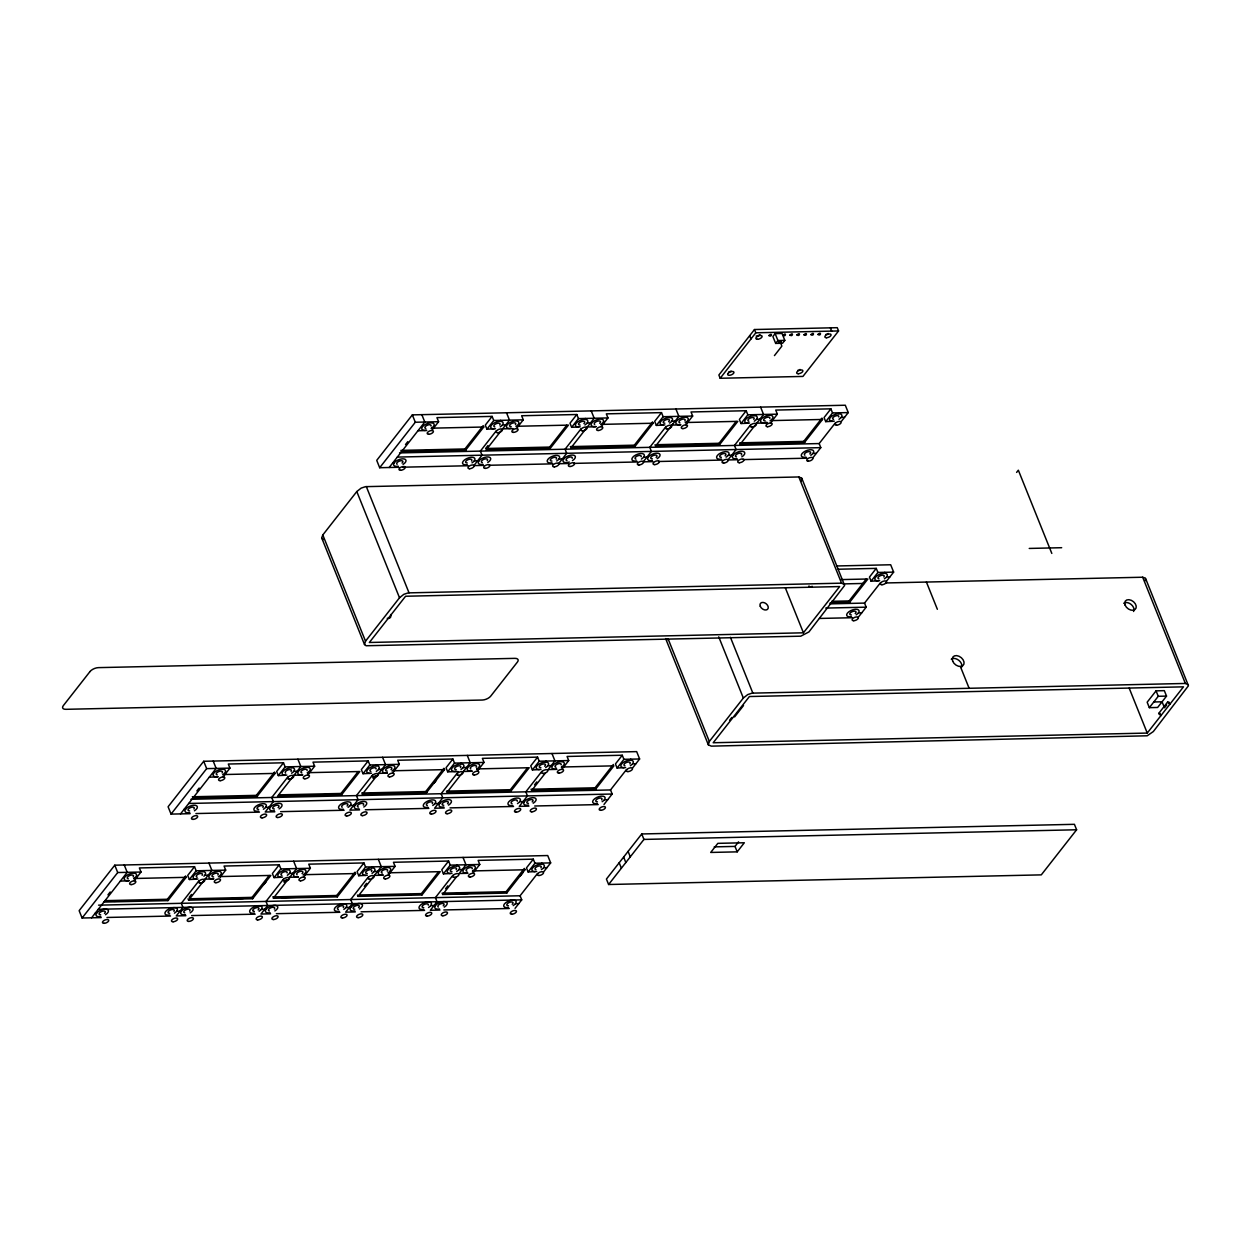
<?xml version="1.0" encoding="UTF-8"?>
<svg xmlns="http://www.w3.org/2000/svg" width="1251" height="1251" viewBox="0 0 1251 1251"><rect width="100%" height="100%" fill="white"/><g stroke="black" fill="none" stroke-linecap="round" stroke-linejoin="round"><path stroke-width="1.5" d="M1145.416 580.683L1145.384 578.15L1142.679 577.227L885.505 582.966M801.234 481.025L801.782 478.273L798.842 476.959L365.542 486.655L361.164 488.109L356.801 491.549L322.805 534.959L321.695 537.867L364.51 644.546L366.105 645.751L800.765 636.18L808.959 631.911L844.613 585.484L801.782 478.273M728.035 373.455L727.738 373.924A3.315 1.548 -21.9 0 0 729.286 375.284L730.052 375.206A3.315 1.548 -21.9 0 0 733.539 373.345L733.837 372.845A3.315 1.548 -21.9 0 0 732.288 371.484L731.522 371.563A3.315 1.548 -21.9 0 0 728.035 373.439M844.488 584.498L841.548 583.169L408.233 592.88L403.854 594.319L399.507 597.775L365.511 641.184L364.51 644.546M1188.325 684.766L1185.369 683.453L752.07 693.148L747.691 694.602L743.344 698.042L709.333 741.452L708.347 744.83L711.287 746.143L1147.183 735.791L1153.328 731.554L1188.45 685.751L1145.619 578.556M841.423 421.306L848.256 412.58L845.301 405.23L412.345 414.879L376.723 460.352L379.678 467.718L398.803 467.28M379.678 467.718L415.301 422.244L438.585 421.712L436.943 417.631L492.112 416.395L493.754 420.492L486.936 429.202L485.294 425.121L492.112 416.395M405.512 444.558L407.795 441.65M389.17 467.499L424.793 422.025L421.837 414.675M431.767 430.438L438.585 421.712M543.841 871.603L550.675 862.893L547.719 855.543L114.764 865.192L79.141 910.665L82.097 918.015L101.206 917.593M632.803 767.692L639.621 758.982L636.665 751.616L203.71 761.28L168.087 806.754L171.059 814.104L190.168 813.682M82.097 918.015L117.719 872.541L141.003 872.025L139.361 867.944L194.531 866.708L196.172 870.79L189.339 879.516L187.697 875.434L194.531 866.708M107.93 894.872L110.197 891.963M171.059 814.104L206.665 768.63L229.949 768.114L228.308 764.033L283.492 762.797L285.134 766.879L278.301 775.604L276.659 771.507L283.492 762.797M91.589 917.812L127.211 872.338L124.256 864.988M196.876 790.945L199.159 788.036M180.535 813.901L216.157 768.411L213.202 761.061M465.497 450.313L483.746 427.013L483.199 425.653L464.95 448.953L400.945 450.391L401.493 451.752L465.497 450.313L464.95 448.953L466.091 449.797M134.17 880.751L141.003 872.025M493.973 428.858L486.936 429.202M499.915 421.274L500.666 420.336M223.131 776.824L229.949 768.114M496.428 430.625L480.384 451.111L482.026 455.192L473.863 465.607L483.496 465.403M487.921 445.591L485.638 448.499L549.642 447.076L566.75 425.215M516.46 428.546L523.278 419.836L521.636 415.739L576.805 414.519L578.447 418.6L571.629 427.31L569.987 423.229L576.805 414.519M103.911 902.065L167.915 900.626L186.164 877.326L185.617 875.966L167.368 899.266L105.303 900.657M192.857 798.138L256.862 796.715L275.126 773.399L274.579 772.039L256.314 795.355L192.31 796.778M196.391 879.172L189.339 879.516M202.334 871.587L203.069 870.649M198.768 881.017L181.317 903.316L182.959 907.397L176.282 915.92L185.899 915.701M189.198 897.358L191.481 894.434M285.353 775.26L278.301 775.604M291.28 767.676L292.03 766.722M188.057 898.812L188.604 900.173L211.904 870.446L208.948 863.096M287.808 777.012L271.748 797.497L273.39 801.578L265.228 812.008L274.86 811.79M506.53 412.783L509.485 420.133L486.186 449.86L550.19 448.437L568.439 425.121L518.023 426.247M220.004 877.404L225.696 870.133L224.054 866.052L279.223 864.816L280.865 868.913L274.032 877.623L272.39 873.542L279.223 864.816M578.666 426.966L571.629 427.31M584.608 419.398L585.343 418.444M307.824 774.932L314.642 766.222L313 762.14L368.185 760.905L369.827 764.986L362.993 773.712L361.351 769.615L368.185 760.905M581.121 428.733L565.077 449.218L566.719 453.3L558.556 463.73L568.189 463.511M601.137 426.654L607.97 417.943L606.328 413.862L661.498 412.627L663.139 416.708L656.322 425.418L654.68 421.337L661.498 412.627M189.996 898.765L252.061 897.374L269.168 875.528M188.604 900.173L252.608 898.734L270.857 875.434L220.426 876.56M263.961 884.488L266.338 881.439M278.942 794.854L341.007 793.462L358.13 771.617M297.894 759.169L300.85 766.535L277.55 796.246L341.554 794.823L359.819 771.523L307.449 772.68M281.084 877.279L274.032 877.623M287.026 869.695L287.761 868.757M283.461 879.14L266.01 901.424L267.651 905.505L260.974 914.028L270.591 913.824M284.149 882.346L286.432 879.437M370.046 773.368L362.993 773.712M375.972 765.784L376.723 764.846M372.501 775.12L356.441 795.605L358.083 799.702L349.92 810.116L359.553 809.897M373.111 778.435L375.394 775.526M570.331 446.607L634.335 445.184L652.584 421.868L653.131 423.229L634.882 446.544L570.878 447.967L594.178 418.241L591.223 410.891M303.555 876.967L310.389 868.257L308.747 864.16L363.916 862.94L365.558 867.021L358.724 875.731L357.082 871.65L363.916 862.94M663.358 425.09L656.322 425.418M669.301 417.506L670.036 416.552M392.517 773.055L399.335 764.33L397.693 760.248L452.878 759.013L454.52 763.11L447.686 771.82L446.044 767.739L452.878 759.013M665.813 426.841L649.769 447.326L651.411 451.408L643.249 461.838L652.866 461.619M655.024 444.715L655.571 446.075L672.694 424.23M754.494 329.529L718.872 375.003L720.185 378.271L802.939 376.426L838.561 330.952L837.247 327.684L754.494 329.529L755.807 332.797L720.185 378.271M685.829 424.761L692.663 416.051L691.021 411.97L746.19 410.735L747.832 414.816L741.014 423.542L739.372 419.445L746.19 410.735M775.151 333.61L772.883 336.503L775.667 343.415L782.563 343.259L784.815 340.381L782.047 333.47L775.151 333.61L777.919 340.538L775.667 343.415M272.749 896.92L336.738 895.497L355.003 872.182L355.55 873.542L337.301 896.858L273.297 898.281L296.596 868.554L293.641 861.204M361.695 793.009L425.7 791.57L443.964 768.27L444.512 769.631L426.247 792.931L362.243 794.369L385.543 764.642L382.587 757.293M434.019 783.267L436.411 780.217M365.777 875.387L358.724 875.731M371.719 867.819L372.454 866.865M774.447 355.597L781.859 346.12L780.389 342.117M368.154 877.248L350.702 899.532L352.344 903.613L345.667 912.151L355.284 911.932M364.276 886.287L366.559 883.378M460.665 763.892L461.416 762.954M357.442 895.028L357.989 896.388L381.289 866.677L378.334 859.312M457.178 773.243L441.134 793.728L442.776 797.81L434.613 808.224L444.246 808.021M656.963 444.684L719.028 443.292L736.135 421.446M655.571 446.075L719.575 444.652L737.824 421.352L685.47 422.51M388.248 875.075L395.081 866.364L393.44 862.283L448.609 861.048L450.251 865.129L443.417 873.855L441.775 869.758L448.609 861.048M748.051 423.198L741.014 423.542M753.993 415.613L754.728 414.675M477.21 771.163L484.028 762.438L482.386 758.356L537.57 757.136L539.212 761.218L532.379 769.928L530.737 765.847L537.57 757.136M750.506 424.949L734.462 445.434L736.104 449.531L727.941 459.946L737.558 459.727M804.862 442.244L803.721 441.4L739.716 442.838L740.264 444.199L763.563 414.472L760.608 407.122M770.522 422.885L777.356 414.159L775.714 410.078L830.883 408.842L832.525 412.939L825.707 421.65L824.065 417.568L830.883 408.842M359.381 894.981L421.431 893.605L438.554 871.759M357.989 896.388L421.978 894.965L440.243 871.666L387.873 872.823M446.388 791.117L510.392 789.694L527.515 767.833M467.28 755.401L470.235 762.75L446.935 792.477L510.94 791.054L529.204 767.739L476.834 768.912M450.469 873.511L443.417 873.855M456.412 865.927L457.147 864.973M452.846 875.356L435.395 897.639L437.037 901.736L430.36 910.259L439.977 910.04M445.559 888.773L447.827 885.864M539.431 769.584L532.379 769.928M545.358 762.015L546.108 761.061M507.28 892.557L506.123 891.713L442.135 893.136L442.682 894.496L456.365 877.029M541.871 771.351L525.827 791.836L527.469 795.917L519.306 806.348L528.938 806.129M534.505 784.862L536.788 781.938M590.378 788.771L596.227 788.646L595.085 787.802L531.081 789.225L531.628 790.585L545.327 773.102M804.268 442.76L822.517 419.46L821.97 418.1L803.721 441.4L804.268 442.76L740.264 444.199M472.941 873.182L479.774 864.472L478.132 860.391L533.301 859.156L534.943 863.237L528.11 871.963L526.468 867.881L533.301 859.156M832.744 421.306L825.707 421.65M838.686 413.721L839.421 412.783M561.902 769.271L568.72 760.561L567.078 756.464L622.263 755.244L623.905 759.326L617.071 768.036L615.429 763.954L622.263 755.244M399.538 452.909L819.155 443.558L835.199 423.073M812.634 458.054L820.797 447.639L819.155 443.558M506.671 893.073L524.935 869.773L524.388 868.413L506.123 891.713L506.671 893.073L442.682 894.496M520.416 875.778L522.809 872.729M613.35 764.486L595.085 787.802L595.632 789.162L531.628 790.585M595.632 789.162L613.897 765.847L561.527 767.019M535.162 871.619L528.11 871.963M541.104 864.034L541.839 863.096M98.548 905.161L520.088 895.763L537.539 873.464M624.124 767.692L617.071 768.036M630.051 760.123L630.801 759.169M515.052 908.367L521.73 899.844L520.088 895.763M190.918 799.295L610.519 789.944L626.563 769.459M603.998 804.456L612.161 794.025L610.519 789.944M729.583 720.279L731.804 717.433M641.747 833.964L606.422 879.062L608.611 884.504L1041.285 874.871L1076.611 829.773L1074.421 824.315L641.747 833.964L643.937 839.421L608.611 884.504M734.603 716.901L743.516 705.533M803.423 632.803L839.64 586.563L405.574 596.242L369.358 642.482L803.423 632.803L785.331 587.814M831.649 601.324L849.101 600.933L866.208 579.088M830.257 602.732L849.648 602.294L867.897 578.994L840.75 579.604M871.087 581.183L877.905 572.473L876.263 568.376L869.445 577.102L871.087 581.183L878.124 580.839M884.066 573.255L884.801 572.317M829.882 603.858L864.535 603.091L880.579 582.606M858.014 617.587L866.177 607.173L864.535 603.091M886.803 580.839L893.636 572.114L890.681 564.764L836.778 565.968M1016.61 472.409L1018.345 470.188L1051.81 553.427M714.196 846.88L735.009 846.411L738.559 841.86M737.199 851.853L744.314 842.767L717.839 843.346L710.709 852.447L737.199 851.853L735.009 846.411M1156.065 690.849L1147.151 702.218L1149.341 707.659L1157.628 707.472L1166.526 696.103L1164.337 690.661L1156.065 690.849L1158.254 696.291L1149.341 707.659M1158.661 713.492L1160.037 713.461L1160.912 715.65L1158.661 713.492L1167.558 702.124L1168.934 702.092L1169.81 704.282L1167.558 702.124M1166.714 704.938L1164.493 707.785L1162.07 701.795L1153.797 701.967M1147.261 733.07L1183.477 686.846L749.412 696.526L713.195 742.75L1147.261 733.07L1129.168 688.081M755.807 332.797L838.561 330.952M777.919 340.538L784.815 340.381M493.754 420.492L523.278 419.836M578.447 418.6L607.97 417.943M663.139 416.708L692.663 416.051M747.832 414.816L777.356 414.159M832.525 412.939L848.256 412.58M502.464 424.949L505.779 424.871M587.157 423.057L590.472 422.979M671.85 421.165L675.165 421.102M756.542 419.288L759.857 419.21M841.235 417.396L844.55 417.318M431.392 428.186L483.746 427.013M602.716 424.355L653.131 423.229M772.102 420.586L822.517 419.46M417.959 430.735L426.591 430.547M502.652 428.858L513.004 428.624M587.345 426.966L595.976 426.779M680.669 424.887L672.037 425.074L678.871 416.364L675.915 408.999M756.73 423.182L767.082 422.963M413.346 450.97L430.938 450.579M525.389 448.483L542.965 448.093M580.777 447.248L598.369 446.857M692.819 444.746L710.412 444.355M750.162 443.464L767.754 443.073M397.333 457.084L820.797 447.639M392.877 462.761L394.268 462.729A6.63 3.096 -21.9 0 1 404.073 458.914A6.63 3.096 -21.9 0 1 403.072 464.402M474.27 460.947L478.961 460.837A6.63 3.096 -21.9 0 1 488.766 457.022A6.63 3.096 -21.9 0 1 487.765 462.51M558.962 459.054L563.654 458.961M643.655 457.178L648.346 457.068A6.63 3.096 -21.9 0 1 658.151 453.253A6.63 3.096 -21.9 0 1 657.15 458.726M728.348 455.286L733.039 455.176A6.63 3.096 -21.9 0 1 742.844 451.361A6.63 3.096 -21.9 0 1 741.843 456.85M813.041 453.394L816.34 453.315M402.65 467.202L468.093 465.747M489.266 465.263L552.786 463.855M573.959 463.386L637.478 461.963M658.651 461.494L722.171 460.071M743.344 459.602L806.864 458.194M1029.229 548.438L1061.677 547.703M838.217 569.236L876.263 568.376M877.905 572.473L893.636 572.114M886.615 576.93L889.93 576.852M844.581 583.873L864.066 583.435M832.666 602.169L842.423 601.95M825.754 608.08L866.177 607.173M858.421 612.927L861.72 612.849M819.514 618.447L852.244 617.728M1158.254 696.291L1166.526 696.103M285.134 766.879L314.642 766.222M369.827 764.986L399.335 764.33M454.52 763.11L484.028 762.438M539.212 761.218L568.72 760.561M623.905 759.326L639.621 758.982M293.829 771.335L297.144 771.273M378.521 769.459L381.836 769.381M463.214 767.567L466.529 767.489M547.907 765.675L551.222 765.596M632.599 763.782L635.915 763.72M224.695 774.525L275.126 773.399M394.081 770.757L444.512 769.631M209.339 777.137L217.955 776.949M294.032 775.245L302.648 775.057M378.725 773.353L387.341 773.165M447.686 771.82L458.116 771.586M463.417 771.476L472.034 771.273M556.726 769.381L548.11 769.584L554.928 760.858L551.972 753.509M198.862 797.497L216.439 797.106M253.562 796.277L257.456 796.199L256.314 795.355L256.862 796.715M310.905 795.01L328.481 794.604M366.293 793.775L383.869 793.384M422.947 792.509L426.841 792.415M478.335 791.273L497.867 790.835M535.678 789.991L553.255 789.6M188.698 803.47L612.161 794.025M184.257 809.162L185.633 809.131A6.63 3.096 -21.9 0 1 195.437 805.316A6.63 3.096 -21.9 0 1 194.437 810.789M265.634 807.348L270.325 807.239A6.63 3.096 -21.9 0 1 280.13 803.423A6.63 3.096 -21.9 0 1 279.129 808.897M350.327 805.456L355.018 805.347A6.63 3.096 -21.9 0 1 364.823 801.531A6.63 3.096 -21.9 0 1 363.822 807.02M435.02 803.564L439.711 803.455A6.63 3.096 -21.9 0 1 449.516 799.639A6.63 3.096 -21.9 0 1 448.515 805.128M519.712 801.672L524.404 801.578A6.63 3.096 -21.9 0 1 534.208 797.763A6.63 3.096 -21.9 0 1 533.207 803.236M604.405 799.796L607.72 799.717M195.938 813.557L259.457 812.134M280.631 811.664L344.15 810.241M365.323 809.772L428.843 808.365M450.016 807.88L513.535 806.473M534.709 806.004L598.228 804.581M643.937 839.421L1076.611 829.773M196.172 870.79L225.696 870.133M280.865 868.913L310.389 868.257M365.558 867.021L395.081 866.364M450.251 865.129L479.774 864.472M534.943 863.237L550.675 862.893M204.883 875.262L208.182 875.184M289.575 873.37L292.875 873.292M374.268 871.478L377.567 871.4M458.961 869.586L462.26 869.523M543.653 867.709L546.953 867.631M133.794 878.499L186.164 877.326M305.119 874.668L355.55 873.542M472.565 870.931L524.935 869.773M120.377 881.048L128.994 880.86M205.07 879.156L213.686 878.968M289.763 877.279L298.379 877.076M374.456 875.387L383.072 875.2M467.765 873.307L459.148 873.495L465.982 864.785L463.026 857.42M113.81 901.33L131.386 900.939M225.852 898.828L243.429 898.437M281.24 897.592L298.817 897.202M393.283 895.106L410.86 894.715M450.626 893.824L468.202 893.433M98.266 909.289L521.73 899.844M95.295 913.074L96.671 913.042A6.63 3.096 -21.9 0 1 106.491 909.227A6.63 3.096 -21.9 0 1 105.491 914.716M176.672 911.26L181.364 911.15A6.63 3.096 -21.9 0 1 191.184 907.335A6.63 3.096 -21.9 0 1 190.183 912.823M261.365 909.368L266.056 909.274A6.63 3.096 -21.9 0 1 275.877 905.458A6.63 3.096 -21.9 0 1 274.876 910.931M346.058 907.475L350.749 907.382A6.63 3.096 -21.9 0 1 360.569 903.566A6.63 3.096 -21.9 0 1 359.569 909.039M430.751 905.599L435.442 905.489A6.63 3.096 -21.9 0 1 445.262 901.674A6.63 3.096 -21.9 0 1 444.261 907.147M515.443 903.707L518.758 903.629M106.976 917.468L170.496 916.045M191.669 915.576L255.188 914.168M276.362 913.683L339.881 912.276M361.054 911.807L424.574 910.384M443.824 909.962L509.266 908.492M667.236 639.793L665.641 638.604L708.347 744.83M323.399 539.525L321.82 538.337M168.51 900.11L167.368 899.266L167.915 900.626M1142.679 577.227L1185.369 683.453M830.351 327.84L831.665 331.108M926.412 582.043L937.359 609.284M960.361 666.486L969.118 688.269M749.662 335.69L750.975 338.958M849.101 600.933L849.648 602.294M798.842 476.959L841.548 583.169M719.028 443.292L719.575 444.652M730.412 637.291L752.852 693.101M718.731 636.837L743.344 698.042M634.335 445.184L634.882 446.544M668.081 638.839L709.333 741.452M549.642 447.076L550.19 448.437M628.096 851.399L630.285 856.841M623.639 857.091L625.828 862.533M619.182 862.768L621.387 868.21M412.345 414.879L415.301 422.244M510.392 789.694L510.94 791.054M366.324 486.592L409.014 592.818M356.801 491.549L399.507 597.775M322.805 534.959L365.511 641.184M425.7 791.57L426.247 792.931M421.431 893.605L421.978 894.965M341.007 793.462L341.554 794.823M336.738 895.497L337.301 896.858M203.71 761.28L206.665 768.63M252.061 897.374L252.608 898.734M114.764 865.192L117.719 872.541M452.002 873.339A6.63 3.096 -21.9 0 1 447.921 869.836A6.63 3.096 -21.9 0 1 457.725 866.02A6.63 3.096 -21.9 0 1 456.724 871.509M354.831 910.884A6.63 3.096 -21.9 0 1 350.749 907.382M423.792 909.352A6.63 3.096 -21.9 0 1 419.726 905.833A6.63 3.096 -21.9 0 1 429.531 902.018A6.63 3.096 -21.9 0 1 428.53 907.507M383.025 874.887A6.63 3.096 -21.9 0 1 378.709 871.712A6.63 3.096 -21.9 0 1 387.904 867.475A6.63 3.096 -21.9 0 1 389.03 872.119M423.745 907.616A3.315 1.548 -21.9 0 1 422.353 905.943A3.315 1.548 -21.9 0 1 426.216 903.863A3.315 1.548 -21.9 0 1 428.28 905.161M353.267 908.633A3.315 1.548 -21.9 0 1 356.988 905.443A3.315 1.548 -21.9 0 1 358.552 907.679M354.784 909.149A3.315 1.548 -21.9 0 1 353.611 908.93M451.955 871.603A3.315 1.548 -21.9 0 1 450.673 869.773A3.315 1.548 -21.9 0 1 454.926 867.819A3.315 1.548 -21.9 0 1 456.193 869.648M382.321 873.104A3.315 1.548 -21.9 0 1 382.008 870.977A3.315 1.548 -21.9 0 1 386.184 869.367A3.315 1.548 -21.9 0 1 387.231 871.196M536.695 871.462A6.63 3.096 -21.9 0 1 532.613 867.944A6.63 3.096 -21.9 0 1 542.418 864.128A6.63 3.096 -21.9 0 1 541.417 869.617M439.523 908.992A6.63 3.096 -21.9 0 1 435.442 905.489M508.485 907.46A6.63 3.096 -21.9 0 1 504.419 903.957A6.63 3.096 -21.9 0 1 514.224 900.141A6.63 3.096 -21.9 0 1 513.223 905.615M467.718 872.995A6.63 3.096 -21.9 0 1 463.652 869.492A6.63 3.096 -21.9 0 1 473.457 865.676A6.63 3.096 -21.9 0 1 472.456 871.149M508.438 905.724A3.315 1.548 -21.9 0 1 507.312 903.722A3.315 1.548 -21.9 0 1 511.862 901.955A3.315 1.548 -21.9 0 1 512.206 904.254M438.303 907.038A3.315 1.548 -21.9 0 1 439.085 904.614A3.315 1.548 -21.9 0 1 443.292 903.566A3.315 1.548 -21.9 0 1 443.245 905.802M535.975 869.68A3.315 1.548 -21.9 0 1 535.678 867.553A3.315 1.548 -21.9 0 1 539.853 865.927A3.315 1.548 -21.9 0 1 540.885 867.772M467.014 871.212A3.315 1.548 -21.9 0 1 468.265 868.069A3.315 1.548 -21.9 0 1 472.206 868.82M197.924 879.015A6.63 3.096 -21.9 0 1 193.608 875.841A6.63 3.096 -21.9 0 1 202.803 871.587A6.63 3.096 -21.9 0 1 203.913 876.247M100.752 916.545A6.63 3.096 -21.9 0 1 96.671 913.042M169.714 915.013A6.63 3.096 -21.9 0 1 165.648 911.51A6.63 3.096 -21.9 0 1 175.453 907.694A6.63 3.096 -21.9 0 1 174.452 913.167M128.947 880.548A6.63 3.096 -21.9 0 1 124.881 877.045A6.63 3.096 -21.9 0 1 134.686 873.229A6.63 3.096 -21.9 0 1 133.685 878.702M169.683 913.277A3.315 1.548 -21.9 0 1 168.4 911.447A3.315 1.548 -21.9 0 1 172.638 909.493A3.315 1.548 -21.9 0 1 173.92 911.322M100.706 914.809A3.315 1.548 -21.9 0 1 99.58 912.823A3.315 1.548 -21.9 0 1 104.13 911.041A3.315 1.548 -21.9 0 1 104.474 913.355M197.205 877.232A3.315 1.548 -21.9 0 1 196.907 875.106A3.315 1.548 -21.9 0 1 201.083 873.495A3.315 1.548 -21.9 0 1 202.115 875.325M128.243 878.765A3.315 1.548 -21.9 0 1 127.93 876.654A3.315 1.548 -21.9 0 1 132.106 875.028A3.315 1.548 -21.9 0 1 133.153 876.857M282.617 877.123A6.63 3.096 -21.9 0 1 278.535 873.62A6.63 3.096 -21.9 0 1 288.34 869.805A6.63 3.096 -21.9 0 1 287.339 875.278M185.445 914.653A6.63 3.096 -21.9 0 1 181.364 911.15M254.406 913.121A6.63 3.096 -21.9 0 1 250.341 909.618A6.63 3.096 -21.9 0 1 260.145 905.802A6.63 3.096 -21.9 0 1 259.145 911.275M213.64 878.655A6.63 3.096 -21.9 0 1 209.574 875.153A6.63 3.096 -21.9 0 1 219.378 871.337A6.63 3.096 -21.9 0 1 218.378 876.826M253.187 911.166A3.315 1.548 -21.9 0 1 253.984 908.742A3.315 1.548 -21.9 0 1 258.191 907.694A3.315 1.548 -21.9 0 1 258.128 909.93M254.36 911.385A3.315 1.548 -21.9 0 1 253.703 911.338M184.741 912.87A3.315 1.548 -21.9 0 1 184.429 910.759A3.315 1.548 -21.9 0 1 188.604 909.133A3.315 1.548 -21.9 0 1 189.636 910.963M281.897 875.34A3.315 1.548 -21.9 0 1 283.148 872.197A3.315 1.548 -21.9 0 1 287.104 872.948M213.593 876.92A3.315 1.548 -21.9 0 1 212.326 875.09A3.315 1.548 -21.9 0 1 216.564 873.135A3.315 1.548 -21.9 0 1 217.846 874.965M367.309 875.231A6.63 3.096 -21.9 0 1 363.228 871.728A6.63 3.096 -21.9 0 1 373.033 867.913A6.63 3.096 -21.9 0 1 372.032 873.386M270.138 912.777A6.63 3.096 -21.9 0 1 266.056 909.274M339.099 911.228A6.63 3.096 -21.9 0 1 335.033 907.726A6.63 3.096 -21.9 0 1 344.838 903.91A6.63 3.096 -21.9 0 1 343.837 909.399M298.332 876.763A6.63 3.096 -21.9 0 1 294.266 873.261A6.63 3.096 -21.9 0 1 304.071 869.445A6.63 3.096 -21.9 0 1 303.07 874.934M338.396 909.446A3.315 1.548 -21.9 0 1 338.083 907.335A3.315 1.548 -21.9 0 1 342.258 905.708A3.315 1.548 -21.9 0 1 343.306 907.538M269.434 910.994A3.315 1.548 -21.9 0 1 269.121 908.867A3.315 1.548 -21.9 0 1 273.297 907.256A3.315 1.548 -21.9 0 1 274.329 909.086M367.262 873.495A3.315 1.548 -21.9 0 1 365.98 871.666A3.315 1.548 -21.9 0 1 370.233 869.711A3.315 1.548 -21.9 0 1 371.5 871.54M297.113 874.809A3.315 1.548 -21.9 0 1 297.91 872.4A3.315 1.548 -21.9 0 1 302.116 871.337A3.315 1.548 -21.9 0 1 302.054 873.573M540.948 769.428A6.63 3.096 -21.9 0 1 536.882 765.925A6.63 3.096 -21.9 0 1 546.687 762.109A6.63 3.096 -21.9 0 1 545.686 767.582M443.792 806.973A6.63 3.096 -21.9 0 1 439.711 803.455M512.754 805.425A6.63 3.096 -21.9 0 1 508.672 801.922A6.63 3.096 -21.9 0 1 518.493 798.107A6.63 3.096 -21.9 0 1 517.492 803.595M471.987 770.96A6.63 3.096 -21.9 0 1 467.905 767.457A6.63 3.096 -21.9 0 1 477.726 763.642A6.63 3.096 -21.9 0 1 476.725 769.13M512.05 803.642A3.315 1.548 -21.9 0 1 513.285 800.499A3.315 1.548 -21.9 0 1 517.242 801.25M443.745 805.237A3.315 1.548 -21.9 0 1 442.604 803.236A3.315 1.548 -21.9 0 1 447.17 801.469A3.315 1.548 -21.9 0 1 447.514 803.768M540.917 767.692A3.315 1.548 -21.9 0 1 539.775 765.69A3.315 1.548 -21.9 0 1 544.341 763.923A3.315 1.548 -21.9 0 1 544.67 766.222M470.767 769.005A3.315 1.548 -21.9 0 1 473.331 765.721A3.315 1.548 -21.9 0 1 476.178 767.27M625.641 767.535A6.63 3.096 -21.9 0 1 621.575 764.033A6.63 3.096 -21.9 0 1 631.38 760.217A6.63 3.096 -21.9 0 1 630.379 765.706M528.485 805.081A6.63 3.096 -21.9 0 1 524.404 801.578M597.446 803.533A6.63 3.096 -21.9 0 1 593.365 800.03A6.63 3.096 -21.9 0 1 603.185 796.215A6.63 3.096 -21.9 0 1 602.184 801.703M556.679 769.084A6.63 3.096 -21.9 0 1 552.598 765.565A6.63 3.096 -21.9 0 1 562.418 761.75A6.63 3.096 -21.9 0 1 561.418 767.238M597.399 801.813A3.315 1.548 -21.9 0 1 596.133 799.968A3.315 1.548 -21.9 0 1 600.371 798.013A3.315 1.548 -21.9 0 1 601.637 799.842M528.438 803.345A3.315 1.548 -21.9 0 1 527.296 801.344A3.315 1.548 -21.9 0 1 531.863 799.577A3.315 1.548 -21.9 0 1 532.207 801.875M624.937 765.753A3.315 1.548 -21.9 0 1 624.624 763.642A3.315 1.548 -21.9 0 1 628.8 762.015A3.315 1.548 -21.9 0 1 629.847 763.845M555.976 767.301A3.315 1.548 -21.9 0 1 557.211 764.158A3.315 1.548 -21.9 0 1 561.167 764.893M286.87 775.088A6.63 3.096 -21.9 0 1 282.804 771.586A6.63 3.096 -21.9 0 1 292.609 767.77A6.63 3.096 -21.9 0 1 291.608 773.259M189.714 812.634A6.63 3.096 -21.9 0 1 185.633 809.131M258.676 811.101A6.63 3.096 -21.9 0 1 254.594 807.583A6.63 3.096 -21.9 0 1 264.414 803.768A6.63 3.096 -21.9 0 1 263.414 809.256M217.909 776.636A6.63 3.096 -21.9 0 1 213.827 773.118A6.63 3.096 -21.9 0 1 223.648 769.302A6.63 3.096 -21.9 0 1 222.647 774.791M258.629 809.366A3.315 1.548 -21.9 0 1 257.362 807.52A3.315 1.548 -21.9 0 1 261.6 805.566A3.315 1.548 -21.9 0 1 262.882 807.411M189.667 810.898A3.315 1.548 -21.9 0 1 188.385 809.069A3.315 1.548 -21.9 0 1 192.638 807.114A3.315 1.548 -21.9 0 1 193.905 808.944M285.65 773.134A3.315 1.548 -21.9 0 1 288.23 769.85A3.315 1.548 -21.9 0 1 291.076 771.398M217.205 774.854A3.315 1.548 -21.9 0 1 216.892 772.727A3.315 1.548 -21.9 0 1 221.067 771.101A3.315 1.548 -21.9 0 1 222.115 772.946M371.563 773.196A6.63 3.096 -21.9 0 1 367.497 769.693A6.63 3.096 -21.9 0 1 377.302 765.878A6.63 3.096 -21.9 0 1 376.301 771.367M274.407 810.742A6.63 3.096 -21.9 0 1 270.325 807.239M343.368 809.209A6.63 3.096 -21.9 0 1 339.287 805.707A6.63 3.096 -21.9 0 1 349.107 801.891A6.63 3.096 -21.9 0 1 348.106 807.364M302.601 774.744A6.63 3.096 -21.9 0 1 298.52 771.241A6.63 3.096 -21.9 0 1 308.34 767.426A6.63 3.096 -21.9 0 1 307.339 772.899M342.149 807.255A3.315 1.548 -21.9 0 1 342.93 804.831A3.315 1.548 -21.9 0 1 347.152 803.768A3.315 1.548 -21.9 0 1 347.09 806.004M274.36 809.006A3.315 1.548 -21.9 0 1 273.218 807.004A3.315 1.548 -21.9 0 1 277.785 805.237A3.315 1.548 -21.9 0 1 278.129 807.552M370.859 771.429A3.315 1.548 -21.9 0 1 372.11 768.286A3.315 1.548 -21.9 0 1 376.051 769.021M301.898 772.962A3.315 1.548 -21.9 0 1 303.133 769.818A3.315 1.548 -21.9 0 1 307.089 770.569M456.255 771.32A6.63 3.096 -21.9 0 1 452.19 767.817A6.63 3.096 -21.9 0 1 461.994 764.001A6.63 3.096 -21.9 0 1 460.993 769.474M359.1 808.85A6.63 3.096 -21.9 0 1 355.018 805.347M428.061 807.317A6.63 3.096 -21.9 0 1 423.98 803.814A6.63 3.096 -21.9 0 1 433.8 799.999A6.63 3.096 -21.9 0 1 432.799 805.472M387.294 772.852A6.63 3.096 -21.9 0 1 383.213 769.349A6.63 3.096 -21.9 0 1 393.033 765.534A6.63 3.096 -21.9 0 1 392.032 771.007M427.357 805.535A3.315 1.548 -21.9 0 1 427.044 803.423A3.315 1.548 -21.9 0 1 431.22 801.797A3.315 1.548 -21.9 0 1 432.267 803.627M358.38 807.067A3.315 1.548 -21.9 0 1 358.067 804.956A3.315 1.548 -21.9 0 1 362.258 803.33A3.315 1.548 -21.9 0 1 363.29 805.159M456.224 769.584A3.315 1.548 -21.9 0 1 454.942 767.754A3.315 1.548 -21.9 0 1 459.18 765.8A3.315 1.548 -21.9 0 1 460.462 767.629M387.247 771.116A3.315 1.548 -21.9 0 1 386.121 769.115A3.315 1.548 -21.9 0 1 390.672 767.348A3.315 1.548 -21.9 0 1 391.016 769.662M1123.711 603.279A6.474 4.457 38.1 0 1 1131.217 604.499A6.474 4.457 38.1 0 1 1133.562 611.489M951.276 659.214A6.63 4.566 38.1 0 1 958.985 660.465A6.63 4.566 38.1 0 1 961.393 667.643M828.287 333.47A3.315 1.548 -21.9 0 1 825.926 334.392M759.951 334.549A3.315 1.548 -21.9 0 1 757.762 335.721M756.949 335.925A3.315 1.548 -21.9 0 1 756.183 336.019M800.093 369.467A3.315 1.548 -21.9 0 1 797.716 370.39M731.1 371.031A3.315 1.548 -21.9 0 1 728.739 371.938M390.625 614.522A4.644 3.206 38.1 0 1 387.247 618.322M812.118 586.266A4.644 2.58 88.7 0 1 808.975 586M749.584 423.026A6.63 3.096 -21.9 0 1 745.502 419.523A6.63 3.096 -21.9 0 1 755.323 415.707A6.63 3.096 -21.9 0 1 754.322 421.196M652.412 460.571A6.63 3.096 -21.9 0 1 648.346 457.068M721.389 459.039A6.63 3.096 -21.9 0 1 717.308 455.536A6.63 3.096 -21.9 0 1 727.112 451.72A6.63 3.096 -21.9 0 1 726.112 457.194M680.622 424.574A6.63 3.096 -21.9 0 1 676.541 421.071A6.63 3.096 -21.9 0 1 686.346 417.255A6.63 3.096 -21.9 0 1 685.345 422.729M721.342 457.303A3.315 1.548 -21.9 0 1 720.201 455.301A3.315 1.548 -21.9 0 1 724.767 453.534A3.315 1.548 -21.9 0 1 725.111 455.833M652.365 458.836A3.315 1.548 -21.9 0 1 651.239 456.834A3.315 1.548 -21.9 0 1 655.79 455.067A3.315 1.548 -21.9 0 1 656.134 457.381M748.88 421.243A3.315 1.548 -21.9 0 1 748.567 419.132A3.315 1.548 -21.9 0 1 752.742 417.506A3.315 1.548 -21.9 0 1 753.79 419.351M679.903 422.791A3.315 1.548 -21.9 0 1 679.606 420.68A3.315 1.548 -21.9 0 1 683.781 419.054A3.315 1.548 -21.9 0 1 684.813 420.883M834.276 421.149A6.63 3.096 -21.9 0 1 830.195 417.646A6.63 3.096 -21.9 0 1 840.015 413.831A6.63 3.096 -21.9 0 1 839.014 419.304M737.105 458.679A6.63 3.096 -21.9 0 1 733.039 455.176M806.082 457.147A6.63 3.096 -21.9 0 1 802 453.644A6.63 3.096 -21.9 0 1 811.805 449.828A6.63 3.096 -21.9 0 1 810.804 455.301M766.941 422.275A6.63 3.096 -21.9 0 1 760.796 419.836A6.63 3.096 -21.9 0 1 770.632 415.301A6.63 3.096 -21.9 0 1 770.037 420.836M804.846 455.192A3.315 1.548 -21.9 0 1 805.644 452.768A3.315 1.548 -21.9 0 1 809.85 451.72A3.315 1.548 -21.9 0 1 809.804 453.941M736.401 456.896A3.315 1.548 -21.9 0 1 736.088 454.785A3.315 1.548 -21.9 0 1 740.264 453.159A3.315 1.548 -21.9 0 1 741.311 454.989M833.573 419.366A3.315 1.548 -21.9 0 1 834.824 416.223A3.315 1.548 -21.9 0 1 838.764 416.974M765.268 420.946A3.315 1.548 -21.9 0 1 763.876 419.273A3.315 1.548 -21.9 0 1 767.739 417.193A3.315 1.548 -21.9 0 1 769.803 418.506M495.505 428.702A6.63 3.096 -21.9 0 1 491.424 425.199A6.63 3.096 -21.9 0 1 501.244 421.384A6.63 3.096 -21.9 0 1 500.244 426.857M398.334 466.232A6.63 3.096 -21.9 0 1 394.268 462.729M467.311 464.7A6.63 3.096 -21.9 0 1 463.23 461.197A6.63 3.096 -21.9 0 1 473.05 457.381A6.63 3.096 -21.9 0 1 472.034 462.854M426.544 430.235A6.63 3.096 -21.9 0 1 422.463 426.732A6.63 3.096 -21.9 0 1 432.267 422.916A6.63 3.096 -21.9 0 1 431.267 428.389M467.264 462.964A3.315 1.548 -21.9 0 1 465.982 461.134A3.315 1.548 -21.9 0 1 470.235 459.18A3.315 1.548 -21.9 0 1 471.502 461.009M397.114 464.277A3.315 1.548 -21.9 0 1 397.912 461.869A3.315 1.548 -21.9 0 1 402.118 460.806A3.315 1.548 -21.9 0 1 402.056 463.042M494.802 426.919A3.315 1.548 -21.9 0 1 494.489 424.808A3.315 1.548 -21.9 0 1 498.664 423.182A3.315 1.548 -21.9 0 1 499.712 425.012M425.825 428.452A3.315 1.548 -21.9 0 1 427.076 425.309A3.315 1.548 -21.9 0 1 431.032 426.059M580.198 426.81A6.63 3.096 -21.9 0 1 576.117 423.307A6.63 3.096 -21.9 0 1 585.937 419.492A6.63 3.096 -21.9 0 1 584.936 424.965M483.027 464.356A6.63 3.096 -21.9 0 1 478.961 460.837M552.004 462.807A6.63 3.096 -21.9 0 1 547.922 459.305A6.63 3.096 -21.9 0 1 557.727 455.489A6.63 3.096 -21.9 0 1 556.726 460.978M511.237 428.342A6.63 3.096 -21.9 0 1 507.155 424.84A6.63 3.096 -21.9 0 1 516.96 421.024A6.63 3.096 -21.9 0 1 515.959 426.513M551.957 461.072A3.315 1.548 -21.9 0 1 550.675 459.242A3.315 1.548 -21.9 0 1 554.928 457.287A3.315 1.548 -21.9 0 1 556.195 459.117M482.323 462.573A3.315 1.548 -21.9 0 1 482.01 460.446A3.315 1.548 -21.9 0 1 486.186 458.836A3.315 1.548 -21.9 0 1 487.233 460.665M580.151 425.074A3.315 1.548 -21.9 0 1 579.025 423.073A3.315 1.548 -21.9 0 1 583.576 421.306A3.315 1.548 -21.9 0 1 583.92 423.62M511.19 426.607A3.315 1.548 -21.9 0 1 509.908 424.777A3.315 1.548 -21.9 0 1 514.161 422.822A3.315 1.548 -21.9 0 1 515.428 424.652M664.891 424.918A6.63 3.096 -21.9 0 1 660.809 421.415A6.63 3.096 -21.9 0 1 670.63 417.599A6.63 3.096 -21.9 0 1 669.629 423.088M569.346 462.057A6.63 3.096 -21.9 0 1 563.216 459.617A6.63 3.096 -21.9 0 1 573.052 455.083A6.63 3.096 -21.9 0 1 572.458 460.618M636.696 460.931A6.63 3.096 -21.9 0 1 632.615 457.413A6.63 3.096 -21.9 0 1 642.42 453.597A6.63 3.096 -21.9 0 1 641.419 459.086M595.929 426.466A6.63 3.096 -21.9 0 1 591.848 422.947A6.63 3.096 -21.9 0 1 601.653 419.132A6.63 3.096 -21.9 0 1 600.652 424.621M635.977 459.148A3.315 1.548 -21.9 0 1 637.228 456.005A3.315 1.548 -21.9 0 1 641.184 456.74M567.016 460.681A3.315 1.548 -21.9 0 1 568.267 457.538A3.315 1.548 -21.9 0 1 572.207 458.288M664.844 423.182A3.315 1.548 -21.9 0 1 663.718 421.196A3.315 1.548 -21.9 0 1 668.269 419.413A3.315 1.548 -21.9 0 1 668.613 421.728M594.694 424.496A3.315 1.548 -21.9 0 1 595.492 422.087A3.315 1.548 -21.9 0 1 599.698 421.024A3.315 1.548 -21.9 0 1 599.651 423.26M879.656 580.683A6.63 3.096 -21.9 0 1 875.575 577.18A6.63 3.096 -21.9 0 1 885.395 573.365A6.63 3.096 -21.9 0 1 884.394 578.838M851.462 616.68A6.63 3.096 -21.9 0 1 847.38 613.178A6.63 3.096 -21.9 0 1 857.185 609.362A6.63 3.096 -21.9 0 1 856.184 614.835M851.415 614.945A3.315 1.548 -21.9 0 1 850.273 612.943A3.315 1.548 -21.9 0 1 854.84 611.176A3.315 1.548 -21.9 0 1 855.184 613.49M878.953 578.9A3.315 1.548 -21.9 0 1 878.64 576.789A3.315 1.548 -21.9 0 1 882.815 575.163A3.315 1.548 -21.9 0 1 883.847 576.992M768.912 335.549C771.789 337.989 772.758 331.765 768.912 335.549M778.701 342.305C781.578 344.76 782.547 338.536 778.701 342.305M782.923 335.237C785.8 337.676 786.785 331.452 782.923 335.237M789.928 335.08C792.806 337.52 793.791 331.296 789.928 335.08M796.934 334.924C799.811 337.363 800.796 331.14 796.934 334.924M803.94 334.768C806.817 337.207 807.802 330.983 803.94 334.768M810.945 334.611C813.822 337.051 814.808 330.827 810.945 334.611M817.951 334.455C820.844 336.894 821.813 330.671 817.951 334.455M90.009 671.552L63.301 705.658A6.63 3.096 -21.9 0 0 65.85 709.317L482.245 700.044A6.63 3.096 -21.9 0 0 490.736 696.119L517.445 662.014A6.63 3.096 -21.9 0 0 514.896 658.354L98.501 667.627A6.63 3.096 -21.9 0 0 90.009 671.552M454.269 877.389A3.315 1.548 -21.9 0 0 458.882 874.496A3.315 1.548 -21.9 0 0 454.113 874.59A3.315 1.548 -21.9 0 0 454.269 877.389M385.308 878.921A3.315 1.548 -21.9 0 0 389.921 876.028A3.315 1.548 -21.9 0 0 385.136 876.138A3.315 1.548 -21.9 0 0 385.308 878.921M358.208 917.64A3.315 1.548 -21.9 0 0 362.821 914.747A3.315 1.548 -21.9 0 0 358.036 914.856A3.315 1.548 -21.9 0 0 358.208 917.64M427.17 916.107A3.315 1.548 -21.9 0 0 431.783 913.214A3.315 1.548 -21.9 0 0 427.013 913.324A3.315 1.548 -21.9 0 0 427.17 916.107M538.962 875.497A3.315 1.548 -21.9 0 0 543.575 872.604A3.315 1.548 -21.9 0 0 538.806 872.713A3.315 1.548 -21.9 0 0 538.962 875.497M470.001 877.029A3.315 1.548 -21.9 0 0 474.614 874.136A3.315 1.548 -21.9 0 0 469.829 874.246A3.315 1.548 -21.9 0 0 470.001 877.029M442.885 915.763A3.315 1.548 -21.9 0 0 447.514 912.87A3.315 1.548 -21.9 0 0 442.729 912.964A3.315 1.548 -21.9 0 0 442.885 915.763M511.862 914.215A3.315 1.548 -21.9 0 0 516.475 911.322A3.315 1.548 -21.9 0 0 511.706 911.432A3.315 1.548 -21.9 0 0 511.862 914.215M200.191 883.05A3.315 1.548 -21.9 0 0 204.804 880.157A3.315 1.548 -21.9 0 0 200.035 880.266A3.315 1.548 -21.9 0 0 200.191 883.05M131.23 884.582A3.315 1.548 -21.9 0 0 135.843 881.689A3.315 1.548 -21.9 0 0 131.074 881.799A3.315 1.548 -21.9 0 0 131.23 884.582M104.13 923.316A3.315 1.548 -21.9 0 0 108.743 920.423A3.315 1.548 -21.9 0 0 103.958 920.517A3.315 1.548 -21.9 0 0 104.13 923.316M173.091 921.768A3.315 1.548 -21.9 0 0 177.705 918.875A3.315 1.548 -21.9 0 0 172.935 918.985A3.315 1.548 -21.9 0 0 173.091 921.768M284.884 881.157A3.315 1.548 -21.9 0 0 289.497 878.265A3.315 1.548 -21.9 0 0 284.728 878.374A3.315 1.548 -21.9 0 0 284.884 881.157M215.923 882.706A3.315 1.548 -21.9 0 0 220.536 879.797A3.315 1.548 -21.9 0 0 215.766 879.906A3.315 1.548 -21.9 0 0 215.923 882.706M188.823 921.424A3.315 1.548 -21.9 0 0 193.436 918.531A3.315 1.548 -21.9 0 0 188.651 918.641A3.315 1.548 -21.9 0 0 188.823 921.424M257.784 919.892A3.315 1.548 -21.9 0 0 262.397 916.983A3.315 1.548 -21.9 0 0 257.628 917.092A3.315 1.548 -21.9 0 0 257.784 919.892M369.577 879.265A3.315 1.548 -21.9 0 0 374.19 876.372A3.315 1.548 -21.9 0 0 369.42 876.482A3.315 1.548 -21.9 0 0 369.577 879.265M300.615 880.813A3.315 1.548 -21.9 0 0 305.228 877.921A3.315 1.548 -21.9 0 0 300.443 878.014A3.315 1.548 -21.9 0 0 300.615 880.813M273.516 919.532A3.315 1.548 -21.9 0 0 278.129 916.639A3.315 1.548 -21.9 0 0 273.344 916.748A3.315 1.548 -21.9 0 0 273.516 919.532M342.477 917.999A3.315 1.548 -21.9 0 0 347.09 915.107A3.315 1.548 -21.9 0 0 342.321 915.216A3.315 1.548 -21.9 0 0 342.477 917.999M543.231 773.462A3.315 1.548 -21.9 0 0 547.844 770.569A3.315 1.548 -21.9 0 0 543.075 770.679A3.315 1.548 -21.9 0 0 543.231 773.462M474.27 775.01A3.315 1.548 -21.9 0 0 478.883 772.117A3.315 1.548 -21.9 0 0 474.098 772.211A3.315 1.548 -21.9 0 0 474.27 775.01M447.154 813.729A3.315 1.548 -21.9 0 0 451.767 810.836A3.315 1.548 -21.9 0 0 446.998 810.945A3.315 1.548 -21.9 0 0 447.154 813.729M516.131 812.196A3.315 1.548 -21.9 0 0 520.744 809.303A3.315 1.548 -21.9 0 0 515.959 809.397A3.315 1.548 -21.9 0 0 516.131 812.196M627.924 771.586A3.315 1.548 -21.9 0 0 632.537 768.677A3.315 1.548 -21.9 0 0 627.767 768.786A3.315 1.548 -21.9 0 0 627.924 771.586M558.962 773.118A3.315 1.548 -21.9 0 0 563.575 770.225A3.315 1.548 -21.9 0 0 558.79 770.335A3.315 1.548 -21.9 0 0 558.962 773.118M531.847 811.836A3.315 1.548 -21.9 0 0 536.46 808.944A3.315 1.548 -21.9 0 0 531.691 809.053A3.315 1.548 -21.9 0 0 531.847 811.836M600.824 810.304A3.315 1.548 -21.9 0 0 605.437 807.411A3.315 1.548 -21.9 0 0 600.652 807.52A3.315 1.548 -21.9 0 0 600.824 810.304M289.153 779.138A3.315 1.548 -21.9 0 0 293.766 776.23A3.315 1.548 -21.9 0 0 288.997 776.339A3.315 1.548 -21.9 0 0 289.153 779.138M220.192 780.671A3.315 1.548 -21.9 0 0 224.805 777.778A3.315 1.548 -21.9 0 0 220.02 777.887A3.315 1.548 -21.9 0 0 220.192 780.671M193.076 819.389A3.315 1.548 -21.9 0 0 197.689 816.496A3.315 1.548 -21.9 0 0 192.92 816.606A3.315 1.548 -21.9 0 0 193.076 819.389M262.053 817.857A3.315 1.548 -21.9 0 0 266.666 814.964A3.315 1.548 -21.9 0 0 261.881 815.073A3.315 1.548 -21.9 0 0 262.053 817.857M373.846 777.246A3.315 1.548 -21.9 0 0 378.459 774.353A3.315 1.548 -21.9 0 0 373.689 774.463A3.315 1.548 -21.9 0 0 373.846 777.246M304.884 778.779A3.315 1.548 -21.9 0 0 309.497 775.886A3.315 1.548 -21.9 0 0 304.712 775.995A3.315 1.548 -21.9 0 0 304.884 778.779M277.769 817.513A3.315 1.548 -21.9 0 0 282.382 814.604A3.315 1.548 -21.9 0 0 277.613 814.714A3.315 1.548 -21.9 0 0 277.769 817.513M346.746 815.965A3.315 1.548 -21.9 0 0 351.359 813.072A3.315 1.548 -21.9 0 0 346.574 813.181A3.315 1.548 -21.9 0 0 346.746 815.965M458.538 775.354A3.315 1.548 -21.9 0 0 463.151 772.461A3.315 1.548 -21.9 0 0 458.382 772.571A3.315 1.548 -21.9 0 0 458.538 775.354M389.577 776.887A3.315 1.548 -21.9 0 0 394.19 773.994A3.315 1.548 -21.9 0 0 389.405 774.103A3.315 1.548 -21.9 0 0 389.577 776.887M362.462 815.621A3.315 1.548 -21.9 0 0 367.075 812.728A3.315 1.548 -21.9 0 0 362.305 812.837A3.315 1.548 -21.9 0 0 362.462 815.621M431.439 814.088A3.315 1.548 -21.9 0 0 436.052 811.18A3.315 1.548 -21.9 0 0 431.267 811.289A3.315 1.548 -21.9 0 0 431.439 814.088M1125.087 605.109A6.474 4.457 38.1 0 0 1135.017 609.518A6.474 4.457 38.1 0 0 1131.311 600.324A6.474 4.457 38.1 0 0 1125.087 605.109M952.652 661.154A6.63 4.566 38.1 0 0 962.817 665.688A6.63 4.566 38.1 0 0 959.032 656.259A6.63 4.566 38.1 0 0 952.652 661.154M826.473 337.739A3.315 1.548 -21.9 0 0 831.086 334.846A3.315 1.548 -21.9 0 0 826.317 334.955A3.315 1.548 -21.9 0 0 826.473 337.739M798.279 373.736A3.315 1.548 -21.9 0 0 802.892 370.843A3.315 1.548 -21.9 0 0 798.107 370.953A3.315 1.548 -21.9 0 0 798.279 373.736M757.512 339.287A3.315 1.548 -21.9 0 0 762.125 336.378A3.315 1.548 -21.9 0 0 757.34 336.488A3.315 1.548 -21.9 0 0 757.512 339.287M760.264 606.282A4.644 3.206 38.1 0 0 767.379 609.456A4.644 3.206 38.1 0 0 764.721 602.857A4.644 3.206 38.1 0 0 760.264 606.282M751.867 427.076A3.315 1.548 -21.9 0 0 756.48 424.183A3.315 1.548 -21.9 0 0 751.695 424.292A3.315 1.548 -21.9 0 0 751.867 427.076M682.89 428.608A3.315 1.548 -21.9 0 0 687.503 425.715A3.315 1.548 -21.9 0 0 682.733 425.825A3.315 1.548 -21.9 0 0 682.89 428.608M654.695 464.606A3.315 1.548 -21.9 0 0 659.308 461.713A3.315 1.548 -21.9 0 0 654.523 461.822A3.315 1.548 -21.9 0 0 654.695 464.606M723.657 463.073A3.315 1.548 -21.9 0 0 728.27 460.18A3.315 1.548 -21.9 0 0 723.5 460.29A3.315 1.548 -21.9 0 0 723.657 463.073M836.559 425.184A3.315 1.548 -21.9 0 0 841.172 422.291A3.315 1.548 -21.9 0 0 836.387 422.4A3.315 1.548 -21.9 0 0 836.559 425.184M767.582 426.716A3.315 1.548 -21.9 0 0 772.195 423.823A3.315 1.548 -21.9 0 0 767.426 423.933A3.315 1.548 -21.9 0 0 767.582 426.716M739.388 462.729A3.315 1.548 -21.9 0 0 744.001 459.836A3.315 1.548 -21.9 0 0 739.216 459.93A3.315 1.548 -21.9 0 0 739.388 462.729M808.349 461.181A3.315 1.548 -21.9 0 0 812.962 458.288A3.315 1.548 -21.9 0 0 808.193 458.398A3.315 1.548 -21.9 0 0 808.349 461.181M497.789 432.737A3.315 1.548 -21.9 0 0 502.402 429.844A3.315 1.548 -21.9 0 0 497.617 429.953A3.315 1.548 -21.9 0 0 497.789 432.737M428.812 434.269A3.315 1.548 -21.9 0 0 433.425 431.376A3.315 1.548 -21.9 0 0 428.655 431.486A3.315 1.548 -21.9 0 0 428.812 434.269M400.617 470.282A3.315 1.548 -21.9 0 0 405.23 467.389A3.315 1.548 -21.9 0 0 400.461 467.483A3.315 1.548 -21.9 0 0 400.617 470.282M469.578 468.734A3.315 1.548 -21.9 0 0 474.192 465.841A3.315 1.548 -21.9 0 0 469.422 465.951A3.315 1.548 -21.9 0 0 469.578 468.734M582.481 430.844A3.315 1.548 -21.9 0 0 587.094 427.951A3.315 1.548 -21.9 0 0 582.309 428.061A3.315 1.548 -21.9 0 0 582.481 430.844M513.504 432.393A3.315 1.548 -21.9 0 0 518.117 429.5A3.315 1.548 -21.9 0 0 513.348 429.593A3.315 1.548 -21.9 0 0 513.504 432.393M485.31 468.39A3.315 1.548 -21.9 0 0 489.923 465.497A3.315 1.548 -21.9 0 0 485.153 465.607A3.315 1.548 -21.9 0 0 485.31 468.39M554.271 466.858A3.315 1.548 -21.9 0 0 558.884 463.949A3.315 1.548 -21.9 0 0 554.115 464.058A3.315 1.548 -21.9 0 0 554.271 466.858M667.174 428.968A3.315 1.548 -21.9 0 0 671.787 426.059A3.315 1.548 -21.9 0 0 667.002 426.169A3.315 1.548 -21.9 0 0 667.174 428.968M598.197 430.5A3.315 1.548 -21.9 0 0 602.81 427.607A3.315 1.548 -21.9 0 0 598.041 427.717A3.315 1.548 -21.9 0 0 598.197 430.5M570.003 466.498A3.315 1.548 -21.9 0 0 574.616 463.605A3.315 1.548 -21.9 0 0 569.83 463.714A3.315 1.548 -21.9 0 0 570.003 466.498M638.964 464.965A3.315 1.548 -21.9 0 0 643.577 462.072A3.315 1.548 -21.9 0 0 638.808 462.182A3.315 1.548 -21.9 0 0 638.964 464.965M881.939 584.717A3.315 1.548 -21.9 0 0 886.552 581.824A3.315 1.548 -21.9 0 0 881.767 581.934A3.315 1.548 -21.9 0 0 881.939 584.717M853.729 620.715A3.315 1.548 -21.9 0 0 858.342 617.822A3.315 1.548 -21.9 0 0 853.573 617.931A3.315 1.548 -21.9 0 0 853.729 620.715"/></g></svg>
